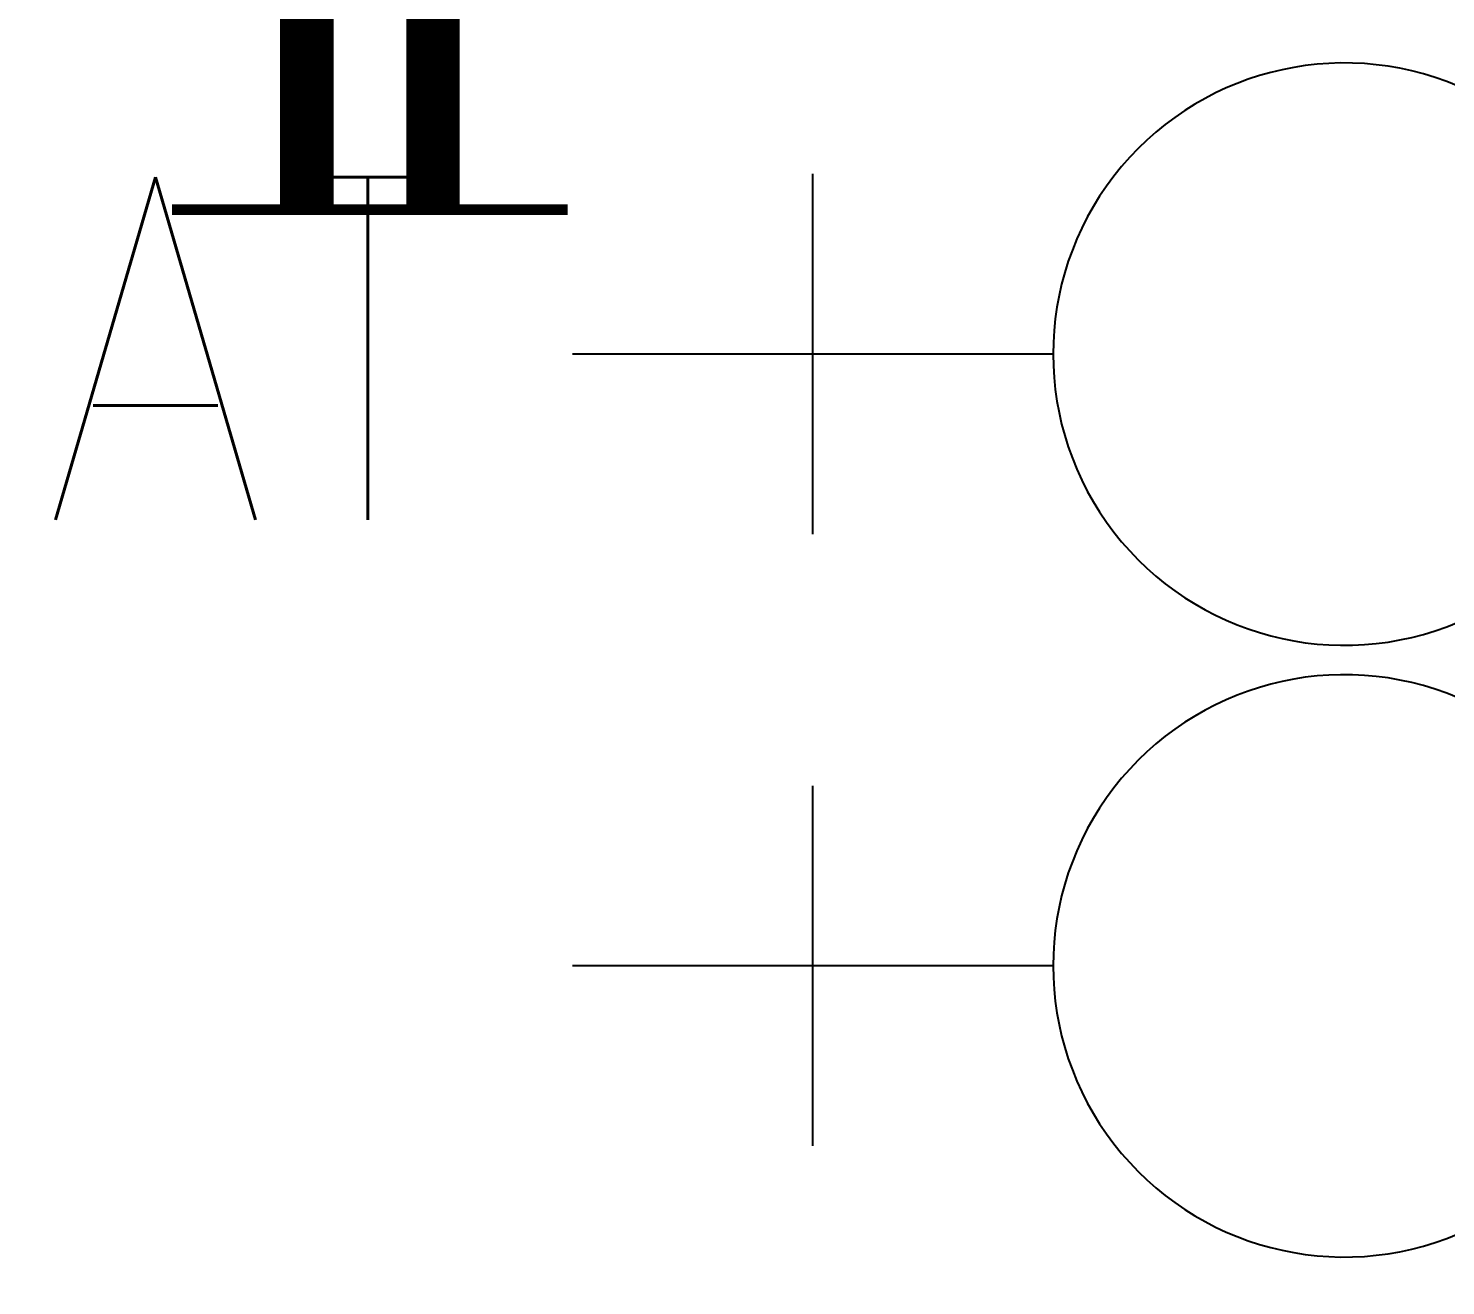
# Model space of a CAD drawing. Header units: inches. Extents: x 16928 to 514628, y -1471 to 241387.
# Drawn here: x 179930 to 181377, y 51424 to 52708 of the extents above; entities that cross this region are included whole.
import ezdxf
from ezdxf.enums import TextEntityAlignment as Align

# ---------------------------------------------------------------- set-up
doc = ezdxf.new("R2010")
doc.units = ezdxf.units.IN
doc.header["$MEASUREMENT"] = 0
for name, color, linetype in [('ELECT', 6, 'Continuous'), ('FITTING', 8, 'Continuous'), ('TB', 8, 'Continuous')]:
    doc.layers.add(name, color=color, linetype=linetype)
doc.layers.add('t3', color=8, linetype='Continuous', lineweight=25)
doc.styles.add('LAILA', font='romans.shx', dxfattribs={"width": 0.85})

# ---------------------------------------------------------------- blocks, each defined once
blk = doc.blocks.new('13A SSO 300mm')
at = {"layer": 'ELECT', "color": 6}
for p, q in [((0, 413.8), (0, 904.4)), ((-184, 659.1), (184, 659.1)), ((-297.4, 0), (297.4, 0))]:
    blk.add_line(p, q, dxfattribs=at)
blk.add_arc((0, 116.3), 297.4, 336.9763, 203.0237, dxfattribs=at)

msp = doc.modelspace()

# ---------------------------------------------------------------- linework, layer by layer
at = {"layer": 'FITTING', "color": 3}
for points, const_width in [([(180214.3, 52522.5), (180214.3, 53422.5)], 54.6), ([(180343.2, 52522.5), (180343.2, 53422.5)], 54.6), ([(180076.7, 52522.5), (180352, 52522.5)], 10.9), ([(180205.6, 52522.5), (180480.8, 52522.5)], 10.9)]:
    msp.add_lwpolyline(points, dxfattribs=dict(at, const_width=const_width))

# ---------------------------------------------------------------- block references
at = {"layer": 'TB', "color": 6, "linetype": 'Continuous', "rotation": 90}
for p in [(181390.2, 52375), (181390.2, 51750.2)]:
    msp.add_blockref('13A SSO 300mm', p, dxfattribs=at)

# ---------------------------------------------------------------- texts
at = {"layer": 't3', "style": 'LAILA', "width": 0.85}
msp.add_text('MESYUARAT ', height=350, dxfattribs=at).set_placement((178134.6, 52555.9), align=Align.TOP_LEFT)

doc.saveas('drawing.dxf')
